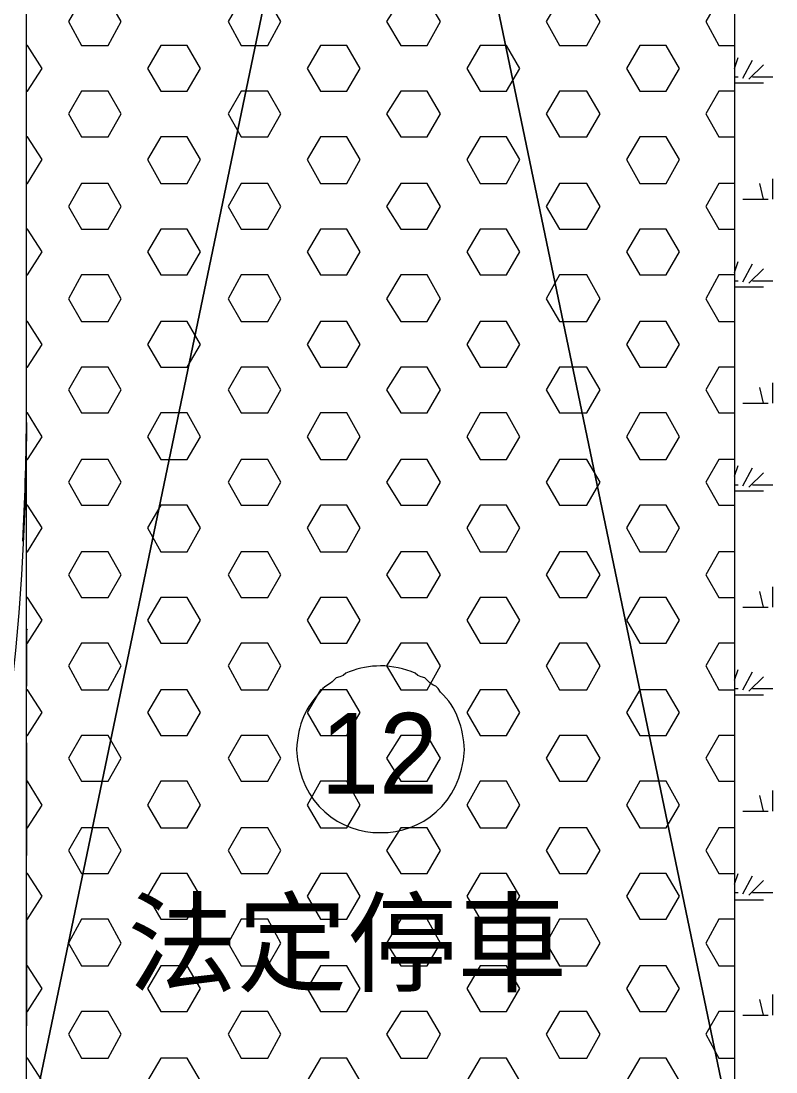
# Model space of a CAD drawing. Header units: millimetres. Extents: x -15161 to 10473752, y -72817 to 33960.
# Drawn here: x 39436.2 to 39702.5, y 473 to 843.9 of the extents above; entities that cross this region are included whole.
import ezdxf

# ---------------------------------------------------------------- set-up
doc = ezdxf.new("R2010")
doc.units = ezdxf.units.MM
doc.layers.add('PDF_幾何圖形', color=7, linetype='Continuous')
doc.layers.add('PDF_文字', color=7, linetype='Continuous')
doc.styles.add('PDF PMingLiU', font='PMingLiU.ttf')

# ---------------------------------------------------------------- blocks, each defined once
blk = doc.blocks.new('拆除後的建築底圖1131126')
at = {"layer": 'PDF_幾何圖形', "lineweight": 0}
for points in [[(13204.85, 3028.86), (12854.69, 3028.86, -0.000209), (12854.27, 625.2)], [(13203.58, 660.35, 0.011407), (13204.85, 702.26, -0.254152), (12816.16, -11.59)]]:
    blk.add_lwpolyline(points, format="xyb", dxfattribs=at)
for points in [[(13491.91, 2247.68), (13454.65, 2247.68), (13454.65, 447.37), (13754.85, 447.37)], [(13204.85, 447.37), (13204.85, 1047.34), (13454.65, 1047.34), (13454.65, 447.37)], [(13204.85, 197.14), (13754.85, 322.47), (13204.85, 447.37), (13329.75, 1047.34), (13454.65, 447.37), (13329.75, 1047.34), (13204.85, 447.37), (13754.85, 322.47)], [(13204.85, 447.37), (13204.85, 1047.34), (13454.65, 1047.34), (13454.65, 447.37)], [(13233.64, 851.72), (13224.32, 851.72), (13219.67, 843.68), (13224.32, 835.21), (13233.64, 835.21), (13238.3, 843.68)], [(13289.95, 851.72), (13280.64, 851.72), (13275.98, 843.68), (13280.64, 835.21), (13289.95, 835.21), (13294.61, 843.68)], [(13346.26, 851.72), (13336.95, 851.72), (13331.87, 843.68), (13336.95, 835.21), (13346.26, 835.21), (13350.92, 843.68)], [(13402.58, 851.72), (13392.84, 851.72), (13388.18, 843.68), (13392.84, 835.21), (13402.58, 835.21), (13407.23, 843.68)], [(13261.58, 835.21), (13252.27, 835.21), (13247.61, 827.17), (13252.27, 819.12), (13261.58, 819.12), (13266.24, 827.17)], [(13317.9, 835.21), (13308.58, 835.21), (13303.92, 827.17), (13308.58, 819.12), (13317.9, 819.12), (13322.55, 827.17)], [(13374.21, 835.21), (13364.89, 835.21), (13360.24, 827.17), (13364.89, 819.12), (13374.21, 819.12), (13378.87, 827.17)], [(13430.52, 835.21), (13421.21, 835.21), (13416.55, 827.17), (13421.21, 819.12), (13430.52, 819.12), (13435.18, 827.17)], [(13233.64, 819.12), (13224.32, 819.12), (13219.67, 811.08), (13224.32, 803.03), (13233.64, 803.03), (13238.3, 811.08)], [(13289.95, 819.12), (13280.64, 819.12), (13275.98, 811.08), (13280.64, 803.03), (13289.95, 803.03), (13294.61, 811.08)], [(13346.26, 819.12), (13336.95, 819.12), (13331.87, 811.08), (13336.95, 803.03), (13346.26, 803.03), (13350.92, 811.08)], [(13402.58, 819.12), (13392.84, 819.12), (13388.18, 811.08), (13392.84, 803.03), (13402.58, 803.03), (13407.23, 811.08)], [(13261.58, 803.03), (13252.27, 803.03), (13247.61, 794.99), (13252.27, 786.52), (13261.58, 786.52), (13266.24, 794.99)], [(13317.9, 803.03), (13308.58, 803.03), (13303.92, 794.99), (13308.58, 786.52), (13317.9, 786.52), (13322.55, 794.99)], [(13374.21, 803.03), (13364.89, 803.03), (13360.24, 794.99), (13364.89, 786.52), (13374.21, 786.52), (13378.87, 794.99)], [(13430.52, 803.03), (13421.21, 803.03), (13416.55, 794.99), (13421.21, 786.52), (13430.52, 786.52), (13435.18, 794.99)], [(13233.64, 786.52), (13224.32, 786.52), (13219.67, 778.48), (13224.32, 770.43), (13233.64, 770.43), (13238.3, 778.48)], [(13289.95, 786.52), (13280.64, 786.52), (13275.98, 778.48), (13280.64, 770.43), (13289.95, 770.43), (13294.61, 778.48)], [(13346.26, 786.52), (13336.95, 786.52), (13331.87, 778.48), (13336.95, 770.43), (13346.26, 770.43), (13350.92, 778.48)], [(13402.58, 786.52), (13392.84, 786.52), (13388.18, 778.48), (13392.84, 770.43), (13402.58, 770.43), (13407.23, 778.48)], [(13261.58, 770.43), (13252.27, 770.43), (13247.61, 762.39), (13252.27, 754.34), (13261.58, 754.34), (13266.24, 762.39)], [(13317.9, 770.43), (13308.58, 770.43), (13303.92, 762.39), (13308.58, 754.34), (13317.9, 754.34), (13322.55, 762.39)], [(13374.21, 770.43), (13364.89, 770.43), (13360.24, 762.39), (13364.89, 754.34), (13374.21, 754.34), (13378.87, 762.39)], [(13430.52, 770.43), (13421.21, 770.43), (13416.55, 762.39), (13421.21, 754.34), (13430.52, 754.34), (13435.18, 762.39)], [(13233.64, 754.34), (13224.32, 754.34), (13219.67, 745.87), (13224.32, 737.83), (13233.64, 737.83), (13238.3, 745.87)], [(13289.95, 754.34), (13280.64, 754.34), (13275.98, 745.87), (13280.64, 737.83), (13289.95, 737.83), (13294.61, 745.87)], [(13346.26, 754.34), (13336.95, 754.34), (13331.87, 745.87), (13336.95, 737.83), (13346.26, 737.83), (13350.92, 745.87)], [(13402.58, 754.34), (13392.84, 754.34), (13388.18, 745.87), (13392.84, 737.83), (13402.58, 737.83), (13407.23, 745.87)], [(13261.58, 737.83), (13252.27, 737.83), (13247.61, 729.78), (13252.27, 721.74), (13261.58, 721.74), (13266.24, 729.78)], [(13317.9, 737.83), (13308.58, 737.83), (13303.92, 729.78), (13308.58, 721.74), (13317.9, 721.74), (13322.55, 729.78)], [(13374.21, 737.83), (13364.89, 737.83), (13360.24, 729.78), (13364.89, 721.74), (13374.21, 721.74), (13378.87, 729.78)], [(13430.52, 737.83), (13421.21, 737.83), (13416.55, 729.78), (13421.21, 721.74), (13430.52, 721.74), (13435.18, 729.78)], [(13233.64, 721.74), (13224.32, 721.74), (13219.67, 713.7), (13224.32, 705.65), (13233.64, 705.65), (13238.3, 713.7)], [(13289.95, 721.74), (13280.64, 721.74), (13275.98, 713.7), (13280.64, 705.65), (13289.95, 705.65), (13294.61, 713.7)], [(13346.26, 721.74), (13336.95, 721.74), (13331.87, 713.7), (13336.95, 705.65), (13346.26, 705.65), (13350.92, 713.7)], [(13402.58, 721.74), (13392.84, 721.74), (13388.18, 713.7), (13392.84, 705.65), (13402.58, 705.65), (13407.23, 713.7)], [(13261.58, 705.65), (13252.27, 705.65), (13247.61, 697.18), (13252.27, 689.14), (13261.58, 689.14), (13266.24, 697.18)], [(13317.9, 705.65), (13308.58, 705.65), (13303.92, 697.18), (13308.58, 689.14), (13317.9, 689.14), (13322.55, 697.18)], [(13374.21, 705.65), (13364.89, 705.65), (13360.24, 697.18), (13364.89, 689.14), (13374.21, 689.14), (13378.87, 697.18)], [(13430.52, 705.65), (13421.21, 705.65), (13416.55, 697.18), (13421.21, 689.14), (13430.52, 689.14), (13435.18, 697.18)], [(13233.64, 689.14), (13224.32, 689.14), (13219.67, 681.09), (13224.32, 673.05), (13233.64, 673.05), (13238.3, 681.09)], [(13289.95, 689.14), (13280.64, 689.14), (13275.98, 681.09), (13280.64, 673.05), (13289.95, 673.05), (13294.61, 681.09)], [(13346.26, 689.14), (13336.95, 689.14), (13331.87, 681.09), (13336.95, 673.05), (13346.26, 673.05), (13350.92, 681.09)], [(13402.58, 689.14), (13392.84, 689.14), (13388.18, 681.09), (13392.84, 673.05), (13402.58, 673.05), (13407.23, 681.09)], [(13261.58, 673.05), (13252.27, 673.05), (13247.61, 665), (13252.27, 656.54), (13261.58, 656.54), (13266.24, 665)], [(13317.9, 673.05), (13308.58, 673.05), (13303.92, 665), (13308.58, 656.54), (13317.9, 656.54), (13322.55, 665)], [(13374.21, 673.05), (13364.89, 673.05), (13360.24, 665), (13364.89, 656.54), (13374.21, 656.54), (13378.87, 665)], [(13430.52, 673.05), (13421.21, 673.05), (13416.55, 665), (13421.21, 656.54), (13430.52, 656.54), (13435.18, 665)], [(13233.64, 656.54), (13224.32, 656.54), (13219.67, 648.49), (13224.32, 640.45), (13233.64, 640.45), (13238.3, 648.49)], [(13289.95, 656.54), (13280.64, 656.54), (13275.98, 648.49), (13280.64, 640.45), (13289.95, 640.45), (13294.61, 648.49)], [(13346.26, 656.54), (13336.95, 656.54), (13331.87, 648.49), (13336.95, 640.45), (13346.26, 640.45), (13350.92, 648.49)], [(13402.58, 656.54), (13392.84, 656.54), (13388.18, 648.49), (13392.84, 640.45), (13402.58, 640.45), (13407.23, 648.49)], [(13261.58, 640.45), (13252.27, 640.45), (13247.61, 632.4), (13252.27, 624.36), (13261.58, 624.36), (13266.24, 632.4)], [(13317.9, 640.45), (13308.58, 640.45), (13303.92, 632.4), (13308.58, 624.36), (13317.9, 624.36), (13322.55, 632.4)], [(13374.21, 640.45), (13364.89, 640.45), (13360.24, 632.4), (13364.89, 624.36), (13374.21, 624.36), (13378.87, 632.4)], [(13430.52, 640.45), (13421.21, 640.45), (13416.55, 632.4), (13421.21, 624.36), (13430.52, 624.36), (13435.18, 632.4)], [(13205.27, 629.01), (13204.85, 629.44), (13204.85, 609.11), (13204.85, 629.44)], [(13233.64, 624.36), (13224.32, 624.36), (13219.67, 616.31), (13224.32, 607.84), (13233.64, 607.84), (13238.3, 616.31)], [(13289.95, 624.36), (13280.64, 624.36), (13275.98, 616.31), (13280.64, 607.84), (13289.95, 607.84), (13294.61, 616.31)], [(13346.26, 624.36), (13336.95, 624.36), (13331.87, 616.31), (13336.95, 607.84), (13346.26, 607.84), (13350.92, 616.31)], [(13402.58, 624.36), (13392.84, 624.36), (13388.18, 616.31), (13392.84, 607.84), (13402.58, 607.84), (13407.23, 616.31)], [(13261.58, 607.84), (13252.27, 607.84), (13247.61, 599.8), (13252.27, 591.76), (13261.58, 591.76), (13266.24, 599.8)], [(13317.9, 607.84), (13308.58, 607.84), (13303.92, 599.8), (13308.58, 591.76), (13317.9, 591.76), (13322.55, 599.8)], [(13374.21, 607.84), (13364.89, 607.84), (13360.24, 599.8), (13364.89, 591.76), (13374.21, 591.76), (13378.87, 599.8)], [(13430.52, 607.84), (13421.21, 607.84), (13416.55, 599.8), (13421.21, 591.76), (13430.52, 591.76), (13435.18, 599.8)], [(13233.64, 591.76), (13224.32, 591.76), (13219.67, 583.71), (13224.32, 575.67), (13233.64, 575.67), (13238.3, 583.71)], [(13289.95, 591.76), (13280.64, 591.76), (13275.98, 583.71), (13280.64, 575.67), (13289.95, 575.67), (13294.61, 583.71)], [(13346.26, 591.76), (13336.95, 591.76), (13331.87, 583.71), (13336.95, 575.67), (13346.26, 575.67), (13350.92, 583.71)], [(13402.58, 591.76), (13392.84, 591.76), (13388.18, 583.71), (13392.84, 575.67), (13402.58, 575.67), (13407.23, 583.71)], [(13204.85, 589.21), (13204.85, 549.41)], [(13261.58, 575.67), (13252.27, 575.67), (13247.61, 567.2), (13252.27, 559.15), (13261.58, 559.15), (13266.24, 567.2)], [(13317.9, 575.67), (13308.58, 575.67), (13303.92, 567.2), (13308.58, 559.15), (13317.9, 559.15), (13322.55, 567.2)], [(13374.21, 575.67), (13364.89, 575.67), (13360.24, 567.2), (13364.89, 559.15), (13374.21, 559.15), (13378.87, 567.2)], [(13430.52, 575.67), (13421.21, 575.67), (13416.55, 567.2), (13421.21, 559.15), (13430.52, 559.15), (13435.18, 567.2)], [(13233.64, 559.15), (13224.32, 559.15), (13219.67, 551.11), (13224.32, 543.06), (13233.64, 543.06), (13238.3, 551.11)], [(13289.95, 559.15), (13280.64, 559.15), (13275.98, 551.11), (13280.64, 543.06), (13289.95, 543.06), (13294.61, 551.11)], [(13346.26, 559.15), (13336.95, 559.15), (13331.87, 551.11), (13336.95, 543.06), (13346.26, 543.06), (13350.92, 551.11)], [(13402.58, 559.15), (13392.84, 559.15), (13388.18, 551.11), (13392.84, 543.06), (13402.58, 543.06), (13407.23, 551.11)], [(13261.58, 543.06), (13252.27, 543.06), (13247.61, 535.02), (13252.27, 526.97), (13261.58, 526.97), (13266.24, 535.02)], [(13317.9, 543.06), (13308.58, 543.06), (13303.92, 535.02), (13308.58, 526.97), (13317.9, 526.97), (13322.55, 535.02)], [(13374.21, 543.06), (13364.89, 543.06), (13360.24, 535.02), (13364.89, 526.97), (13374.21, 526.97), (13378.87, 535.02)], [(13430.52, 543.06), (13421.21, 543.06), (13416.55, 535.02), (13421.21, 526.97), (13430.52, 526.97), (13435.18, 535.02)], [(13204.85, 529.09), (13204.85, 489.29)], [(13233.64, 526.97), (13224.32, 526.97), (13219.67, 518.51), (13224.32, 510.46), (13233.64, 510.46), (13238.3, 518.51)], [(13289.95, 526.97), (13280.64, 526.97), (13275.98, 518.51), (13280.64, 510.46), (13289.95, 510.46), (13294.61, 518.51)], [(13346.26, 526.97), (13336.95, 526.97), (13331.87, 518.51), (13336.95, 510.46), (13346.26, 510.46), (13350.92, 518.51)], [(13402.58, 526.97), (13392.84, 526.97), (13388.18, 518.51), (13392.84, 510.46), (13402.58, 510.46), (13407.23, 518.51)], [(13261.58, 510.46), (13252.27, 510.46), (13247.61, 502.42), (13252.27, 494.37), (13261.58, 494.37), (13266.24, 502.42)], [(13317.9, 510.46), (13308.58, 510.46), (13303.92, 502.42), (13308.58, 494.37), (13317.9, 494.37), (13322.55, 502.42)], [(13374.21, 510.46), (13364.89, 510.46), (13360.24, 502.42), (13364.89, 494.37), (13374.21, 494.37), (13378.87, 502.42)], [(13430.52, 510.46), (13421.21, 510.46), (13416.55, 502.42), (13421.21, 494.37), (13430.52, 494.37), (13435.18, 502.42)], [(13233.64, 494.37), (13224.32, 494.37), (13219.67, 486.33), (13224.32, 477.86), (13233.64, 477.86), (13238.3, 486.33)], [(13289.95, 494.37), (13280.64, 494.37), (13275.98, 486.33), (13280.64, 477.86), (13289.95, 477.86), (13294.61, 486.33)], [(13346.26, 494.37), (13336.95, 494.37), (13331.87, 486.33), (13336.95, 477.86), (13346.26, 477.86), (13350.92, 486.33)], [(13402.58, 494.37), (13392.84, 494.37), (13388.18, 486.33), (13392.84, 477.86), (13402.58, 477.86), (13407.23, 486.33)], [(13261.58, 477.86), (13252.27, 477.86), (13247.61, 469.82), (13252.27, 461.77), (13261.58, 461.77), (13266.24, 469.82)], [(13317.9, 477.86), (13308.58, 477.86), (13303.92, 469.82), (13308.58, 461.77), (13317.9, 461.77), (13322.55, 469.82)], [(13374.21, 477.86), (13364.89, 477.86), (13360.24, 469.82), (13364.89, 461.77), (13374.21, 461.77), (13378.87, 469.82)], [(13430.52, 477.86), (13421.21, 477.86), (13416.55, 469.82), (13421.21, 461.77), (13430.52, 461.77), (13435.18, 469.82)]]:
    blk.add_lwpolyline(points, close=True, dxfattribs=at)
at = {"layer": 'PDF_幾何圖形', "lineweight": 5}
blk.add_lwpolyline([(13204.85, 447.37), (13204.85, 1047.34), (13454.65, 1047.34), (13454.65, 447.37)], close=True, dxfattribs=at)
at = {"layer": 'PDF_幾何圖形', "lineweight": 0}
for points in [[(13454.65, 851.72), (13449.15, 851.72), (13444.49, 843.68), (13449.15, 835.21), (13454.65, 835.21)], [(13204.85, 819.12), (13205.27, 819.12), (13210.35, 827.17), (13205.27, 835.21), (13204.85, 835.21)], [(13454.65, 827.17), (13455.93, 830.98)], [(13457.62, 823.78), (13461.01, 830.13)], [(13459.74, 823.36), (13464.82, 828.44)], [(13454.65, 824.2), (13455.93, 824.2)], [(13461.01, 824.2), (13468.2, 824.2)], [(13454.65, 822.09), (13464.82, 822.09)], [(13454.65, 819.12), (13449.15, 819.12), (13444.49, 811.08), (13449.15, 803.03), (13454.65, 803.03)], [(13204.85, 786.52), (13205.27, 786.52), (13210.35, 794.99), (13205.27, 803.03), (13204.85, 803.03)], [(13454.65, 786.52), (13449.15, 786.52), (13444.49, 778.48), (13449.15, 770.43), (13454.65, 770.43)], [(13464.82, 781.02), (13463.55, 786.52)], [(13468.2, 781.02), (13468.2, 788.21)], [(13457.62, 781.02), (13466.51, 781.02)], [(13204.85, 754.34), (13205.27, 754.34), (13210.35, 762.39), (13205.27, 770.43), (13204.85, 770.43)], [(13454.65, 755.19), (13455.93, 759)], [(13457.62, 751.8), (13461.01, 758.15)], [(13454.65, 754.34), (13449.15, 754.34), (13444.49, 745.87), (13449.15, 737.83), (13454.65, 737.83)], [(13459.74, 751.38), (13464.82, 756.46)], [(13454.65, 752.22), (13455.93, 752.22)], [(13454.65, 750.11), (13464.82, 750.11)], [(13461.01, 752.22), (13468.2, 752.22)], [(13204.85, 721.74), (13205.27, 721.74), (13210.35, 729.78), (13205.27, 737.83), (13204.85, 737.83)], [(13454.65, 721.74), (13449.15, 721.74), (13444.49, 713.7), (13449.15, 705.65), (13454.65, 705.65)], [(13468.2, 709.04), (13468.2, 716.24)], [(13464.82, 709.04), (13463.55, 714.54)], [(13457.62, 709.04), (13466.51, 709.04)], [(13204.85, 689.14), (13205.27, 689.14), (13210.35, 697.18), (13205.27, 705.65), (13204.85, 705.65)], [(13454.65, 689.14), (13449.15, 689.14), (13444.49, 681.09), (13449.15, 673.05), (13454.65, 673.05)], [(13454.65, 683.21), (13455.93, 687.02)], [(13457.62, 679.82), (13461.01, 686.17)], [(13459.74, 679.4), (13464.82, 684.48)], [(13454.65, 680.25), (13455.93, 680.25)], [(13461.01, 680.25), (13468.2, 680.25)], [(13454.65, 678.13), (13464.82, 678.13)], [(13204.85, 656.54), (13205.27, 656.54), (13210.35, 665), (13205.27, 673.05), (13204.85, 673.05)], [(13454.65, 656.54), (13449.15, 656.54), (13444.49, 648.49), (13449.15, 640.45), (13454.65, 640.45)], [(13464.82, 637.06), (13463.55, 642.56)], [(13468.2, 637.06), (13468.2, 644.26)], [(13204.85, 624.36), (13205.27, 624.36), (13210.35, 632.4), (13205.27, 640.45), (13204.85, 640.45)], [(13457.62, 637.06), (13466.51, 637.06)], [(13454.65, 624.36), (13449.15, 624.36), (13444.49, 616.31), (13449.15, 607.84), (13454.65, 607.84)], [(13454.65, 611.23), (13455.93, 615.04)], [(13457.62, 607.84), (13461.01, 614.2)], [(13459.74, 607.42), (13464.82, 612.5)], [(13204.85, 591.76), (13205.27, 591.76), (13210.35, 599.8), (13205.27, 607.84), (13204.85, 607.84)], [(13454.65, 608.27), (13455.93, 608.27)], [(13454.65, 606.15), (13464.82, 606.15)], [(13461.01, 608.27), (13468.2, 608.27)], [(13454.65, 591.76), (13449.15, 591.76), (13444.49, 583.71), (13449.15, 575.67), (13454.65, 575.67)], [(13204.85, 559.15), (13205.27, 559.15), (13210.35, 567.2), (13205.27, 575.67), (13204.85, 575.67)], [(13468.2, 565.08), (13468.2, 572.28)], [(13464.82, 565.08), (13463.55, 570.58)], [(13457.62, 565.08), (13466.51, 565.08)], [(13454.65, 559.15), (13449.15, 559.15), (13444.49, 551.11), (13449.15, 543.06), (13454.65, 543.06)], [(13204.85, 526.97), (13205.27, 526.97), (13210.35, 535.02), (13205.27, 543.06), (13204.85, 543.06)], [(13454.65, 539.25), (13455.93, 543.06)], [(13457.62, 535.87), (13461.01, 542.22)], [(13459.74, 535.44), (13464.82, 540.52)], [(13454.65, 536.29), (13455.93, 536.29)], [(13461.01, 536.29), (13468.2, 536.29)], [(13454.65, 533.75), (13464.82, 533.75)], [(13454.65, 526.97), (13449.15, 526.97), (13444.49, 518.51), (13449.15, 510.46), (13454.65, 510.46)], [(13204.85, 494.37), (13205.27, 494.37), (13210.35, 502.42), (13205.27, 510.46), (13204.85, 510.46)], [(13464.82, 493.1), (13463.55, 498.61)], [(13468.2, 493.1), (13468.2, 500.3)], [(13454.65, 494.37), (13449.15, 494.37), (13444.49, 486.33), (13449.15, 477.86), (13454.65, 477.86)], [(13457.62, 493.1), (13466.51, 493.1)], [(13204.85, 461.77), (13205.27, 461.77), (13210.35, 469.82), (13205.27, 477.86), (13204.85, 477.86)]]:
    blk.add_lwpolyline(points, dxfattribs=at)
at = {"layer": 'PDF_幾何圖形', "lineweight": 5}
blk.add_lwpolyline([(13329.75, 616.31, 0.090366), (13318.74, 614.2), (13317.47, 613.77), (13316.63, 612.93), (13315.36, 612.5), (13314.09, 612.08)], format="xyb", dxfattribs=at)
blk.add_lwpolyline([(13350.92, 607), (13350.07, 608.27), (13349.23, 609.11), (13348.38, 609.54), (13347.11, 610.38), (13345.42, 612.08), (13344.15, 612.5), (13342.88, 612.93), (13342.03, 613.77)], dxfattribs=at)
blk.add_arc((12285.63, 709.14), 919.24, 356.95732, 359.57139, dxfattribs=at)
at = {"layer": 'PDF_幾何圖形', "lineweight": 0}
blk.add_open_spline([(13204.85, 702.26), (13204.85, 1477.8), (13204.85, 2253.33), (13204.85, 3028.86)], degree=3, dxfattribs=at)
at = {"layer": 'PDF_幾何圖形', "lineweight": 5}
for points in [[(13342.03, 613.77), (13338.04, 615.28), (13334.01, 616.33), (13329.75, 616.31)], [(13314.09, 612.08), (13311.94, 609.51), (13310.97, 609.94), (13309.43, 608.27)], [(13309.43, 608.27), (13302.9, 601.04), (13300.82, 596.33), (13300.11, 586.67)], [(13359.39, 586.67), (13359, 594.2), (13356.7, 601.71), (13350.92, 607)], [(13300.11, 586.67), (13302.6, 547.71), (13356.91, 547.71), (13359.39, 586.67)]]:
    blk.add_open_spline(points, degree=3, dxfattribs=at)
at = {"layer": 'PDF_文字', "char_height": 28.447, "attachment_point": 4, "style": 'PDF PMingLiU'}
for s, insert in [('12', (13308.58, 585.47)), ('法定停車', (13240.41, 516.88))]:
    blk.add_mtext(s, dxfattribs=dict(at, insert=insert))

msp = doc.modelspace()

# ---------------------------------------------------------------- block references
at = {"color": 30}
msp.add_blockref('拆除後的建築底圖1131126', (26233.2578, 0), dxfattribs=at)

doc.saveas('drawing.dxf')
